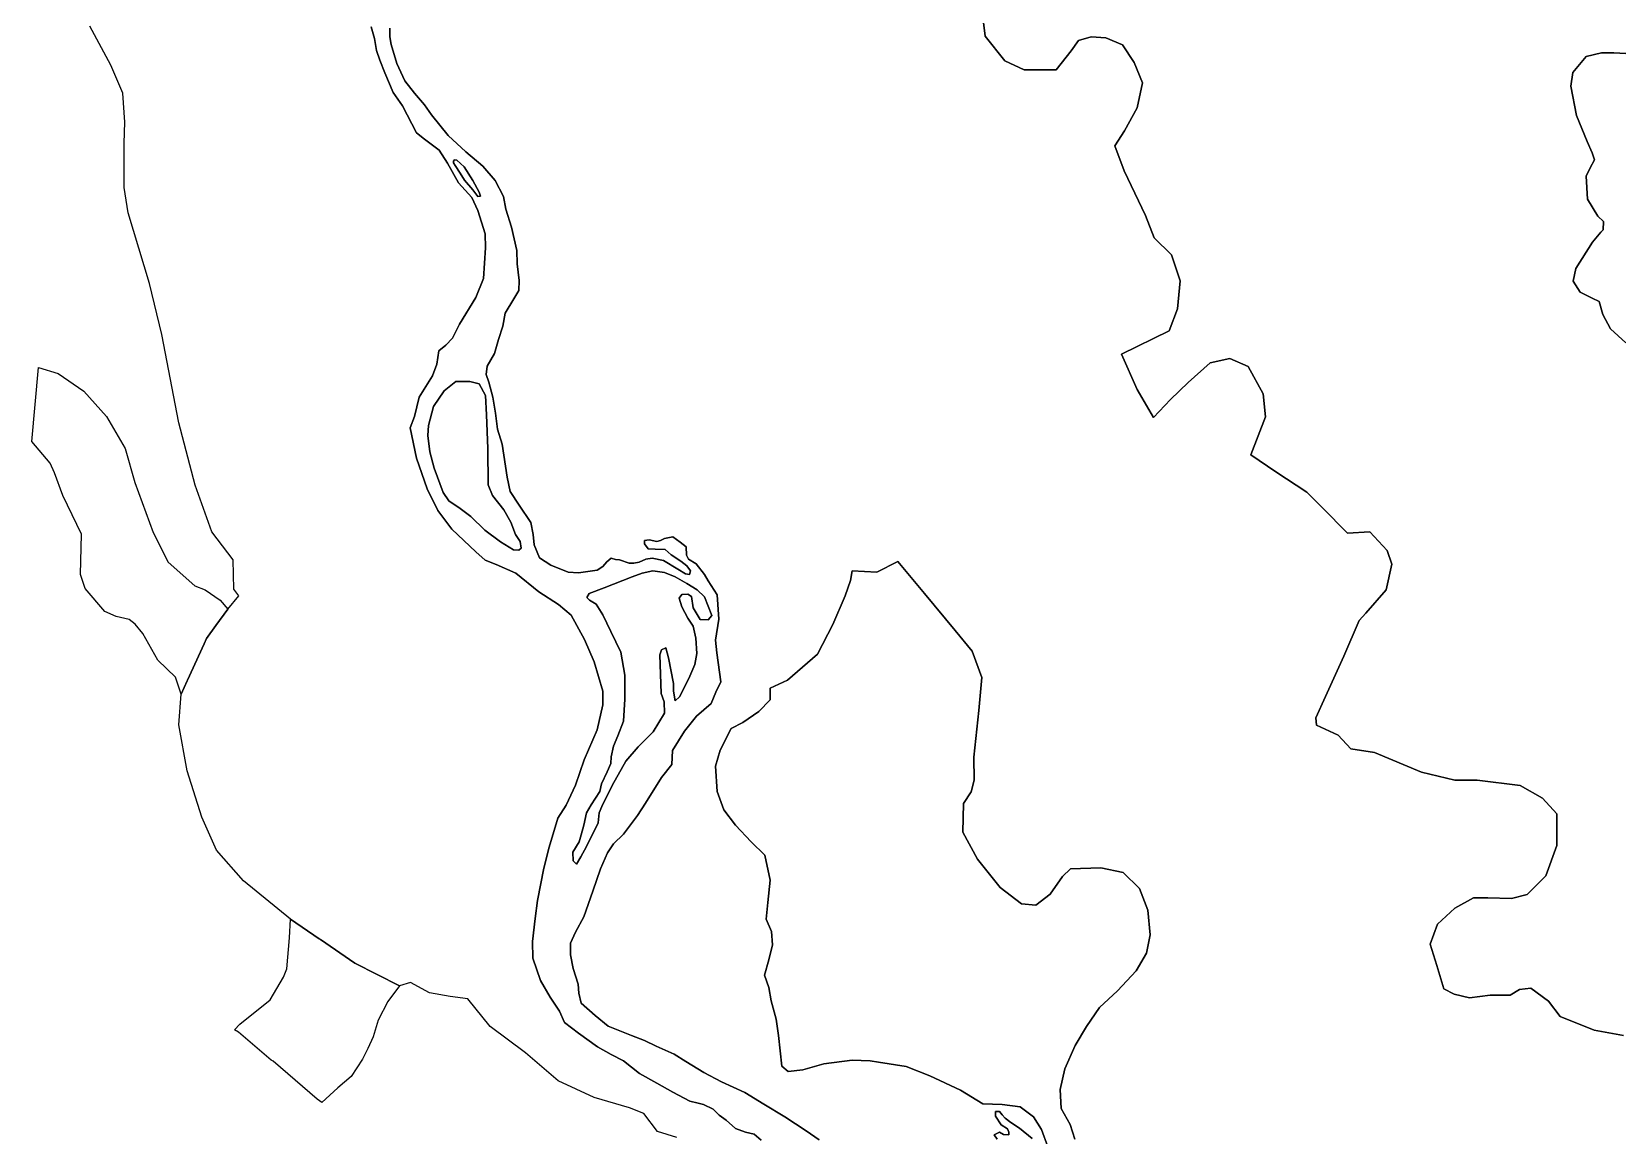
# Model space of a CAD drawing. Header units: inches. Extents: x 288635 to 1232953, y 676945 to 1655780.
# Drawn here: x 342497 to 368480, y 1275084 to 1293169 of the extents above; entities that cross this region are included whole.
import ezdxf

# ---------------------------------------------------------------- set-up
doc = ezdxf.new("R2010")
doc.units = ezdxf.units.IN
doc.header["$MEASUREMENT"] = 0

msp = doc.modelspace()

# ---------------------------------------------------------------- linework, layer by layer
at = {"color": 1}
for points in [[(368579.2756, 1276721.9252), (368103.0247, 1276806.592), (367542.1069, 1277028.8424), (367351.6065, 1277282.843), (367065.8559, 1277494.51), (366875.3555, 1277473.3433), (366727.1886, 1277378.0931), (366399.1046, 1277378.0931), (366060.4372, 1277335.7597), (365806.4367, 1277399.2598), (365637.1031, 1277483.9267), (365520.6862, 1277864.9274), (365414.8526, 1278214.1781), (365531.2695, 1278542.2621), (365817.0201, 1278806.846), (366123.9374, 1278976.1797), (366356.7712, 1278976.1797), (366748.3553, 1278965.5963), (367002.3558, 1279029.0964), (367309.2731, 1279336.0137), (367489.1901, 1279833.4314), (367489.1901, 1280352.0158), (367256.3563, 1280606.0163), (366885.9389, 1280817.6834), (366184.3683, 1280902.5089), (365819.2426, 1280902.5089), (365271.554, 1281037.4467), (364501.615, 1281354.9473), (364112.6767, 1281418.4475), (363906.3013, 1281640.6979), (363549.113, 1281807.3857), (363541.1755, 1281926.4485), (363699.9258, 1282275.6992), (364001.5515, 1282934.513), (364247.6144, 1283521.8892), (364358.7397, 1283640.9519), (364692.1153, 1284021.9527), (364787.3655, 1284442.641), (364707.9904, 1284664.8915), (364422.2398, 1284974.4546), (364057.1141, 1284950.642), (363644.3632, 1285371.3304), (363390.3627, 1285625.3309), (362882.3617, 1285958.7066), (362477.5484, 1286236.5196), (362715.6739, 1286855.6458), (362675.9863, 1287236.6466), (362429.9233, 1287681.1475), (362128.2977, 1287816.0853), (361810.7971, 1287744.6476), (361445.6713, 1287419.2095), (361159.9208, 1287141.3964), (360882.1077, 1286847.7083), (360612.2322, 1287308.0843), (360358.2317, 1287887.5229), (361136.1082, 1288268.5237), (361271.046, 1288625.7119), (361318.6711, 1289086.0878), (361175.7958, 1289514.7137), (360890.0452, 1289792.5267), (360747.1699, 1290157.6524), (360397.9192, 1290887.9039), (360247.1064, 1291300.6547), (360405.8568, 1291546.7177), (360612.2322, 1291919.781), (360699.5448, 1292332.5318), (360564.6071, 1292665.9075), (360374.1067, 1292951.658), (360096.2936, 1293070.7208), (359858.1682, 1293086.5958), (359651.7928, 1293023.0957), (359532.73, 1292856.4078), (359286.667, 1292546.8447), (358762.791, 1292546.8447), (358445.2903, 1292689.72), (358119.8522, 1293094.5333), (358064.2896, 1293539.0342)], [(358064.2896, 1293539.0342), (358119.8522, 1293094.5333), (358445.2903, 1292689.72), (358762.791, 1292546.8447), (359286.667, 1292546.8447), (359532.73, 1292856.4078), (359651.7928, 1293023.0957), (359858.1682, 1293086.5958), (360096.2936, 1293070.7208), (360374.1067, 1292951.658), (360564.6071, 1292665.9075), (360699.5448, 1292332.5318), (360612.2322, 1291919.781), (360405.8568, 1291546.7177), (360247.1064, 1291300.6547), (360397.9192, 1290887.9039), (360747.1699, 1290157.6524), (360890.0452, 1289792.5267), (361175.7958, 1289514.7137), (361318.6711, 1289086.0878), (361271.046, 1288625.7119), (361136.1082, 1288268.5237), (360358.2317, 1287887.5229), (360612.2322, 1287308.0843), (360882.1077, 1286847.7083), (361159.9208, 1287141.3964), (361445.6713, 1287419.2095), (361810.7971, 1287744.6476), (362128.2977, 1287816.0853), (362429.9233, 1287681.1475), (362675.9863, 1287236.6466), (362715.6739, 1286855.6458), (362477.5484, 1286236.5196), (362882.3617, 1285958.7066), (363390.3627, 1285625.3309), (363644.3632, 1285371.3304), (364057.1141, 1284950.642), (364422.2398, 1284974.4546), (364707.9904, 1284664.8915), (364787.3655, 1284442.641), (364692.1153, 1284021.9527), (364358.7397, 1283640.9519), (364247.6144, 1283521.8892), (364001.5515, 1282934.513), (363699.9258, 1282275.6992), (363541.1755, 1281926.4485), (363549.113, 1281807.3857), (363906.3013, 1281640.6979), (364112.6767, 1281418.4475), (364501.615, 1281354.9473), (365271.554, 1281037.4467), (365819.2426, 1280902.5089), (366184.3683, 1280902.5089), (366885.9389, 1280817.6834), (367256.3563, 1280606.0163), (367489.1901, 1280352.0158), (367489.1901, 1279833.4314), (367309.2731, 1279336.0137), (367002.3558, 1279029.0964), (366748.3553, 1278965.5963), (366356.7712, 1278976.1797), (366123.9374, 1278976.1797), (365817.0201, 1278806.846), (365531.2695, 1278542.2621), (365414.8526, 1278214.1781), (365520.6862, 1277864.9274), (365637.1031, 1277483.9267), (365806.4367, 1277399.2598), (366060.4372, 1277335.7597), (366399.1046, 1277378.0931), (366727.1886, 1277378.0931), (366875.3555, 1277473.3433), (367065.8559, 1277494.51), (367351.6065, 1277282.843), (367542.1069, 1277028.8424), (368103.0247, 1276806.592), (368579.2756, 1276721.9252)], [(353070.7939, 1275045.3591), (352754.1805, 1275147.9904), (352528.9262, 1275443.2932), (352291.859, 1275536.4267), (351716.1246, 1275705.7604), (351123.4567, 1275976.6943), (350590.0556, 1276433.8952), (350011.7261, 1276866.3677), (349641.7871, 1277322.897), (349353.9198, 1277356.7637), (349015.2525, 1277416.0305), (348705.3719, 1277585.7245), (348521.7614, 1277533.9483), (347791.9214, 1277904.5592), (347227.9478, 1278290.4554), (347205.1993, 1278306.021), (346738.5254, 1278625.3403), (345967.2804, 1279255.1802), (345526.9111, 1279758.3432), (345285.509, 1280294.7923), (345044.1069, 1281059.2322), (344909.9947, 1281810.2609), (344944.9778, 1282312.0198), (345045.8719, 1282533.0259), (345050.1501, 1282542.3972), (345323.1356, 1283140.3655), (345362.9373, 1283227.5501), (345515.0341, 1283435.9479), (345710.7916, 1283704.1682), (345892.7468, 1283926.7794), (345808.5469, 1284036.5246), (345796.4826, 1284513.4331), (345446.4437, 1284975.3105), (345178.2192, 1285739.7504), (344909.9947, 1286759.0036), (344628.3589, 1288207.4161), (344427.1312, 1289044.0764), (344077.8805, 1290199.7788), (344014.3804, 1290618.8796), (344014.3804, 1291342.781), (344020.7304, 1291685.6817), (343988.9804, 1292161.9327), (343792.13, 1292619.1336), (343449.2293, 1293260.4849)], [(354449.0721, 1275005.8966), (354334.7719, 1275104.3218), (354191.8966, 1275132.8968), (354029.9712, 1275196.3969), (353877.5709, 1275329.7472), (353760.0957, 1275415.4724), (353661.6705, 1275510.7226), (353506.0952, 1275586.9227), (353420.37, 1275612.3228), (353280.6697, 1275644.0728), (353001.2692, 1275790.1231), (352740.9187, 1275939.3484), (352458.3431, 1276098.0987), (352194.8176, 1276304.4742), (351991.6172, 1276409.2494), (351766.1917, 1276536.2496), (351455.0411, 1276755.3251), (351229.6156, 1276933.1254), (351147.0655, 1277117.2758), (350991.4902, 1277349.0512), (350835.9149, 1277622.1018), (350708.9146, 1277984.0525), (350705.7396, 1278257.1031), (350749.7664, 1278635.3874), (350783.6331, 1278931.7214), (350889.4666, 1279460.8891), (350974.1335, 1279803.7898), (351118.0671, 1280282.1574), (351257.7674, 1280493.8245), (351405.9343, 1280824.0251), (351549.868, 1281234.6593), (351765.7684, 1281729.9603), (351854.6686, 1282140.5944), (351854.6686, 1282364.9616), (351714.9683, 1282843.3292), (351558.3346, 1283207.3966), (351338.2009, 1283609.564), (351130.7671, 1283783.1311), (350809.0331, 1283990.5648), (350428.0324, 1284295.3654), (350106.2984, 1284439.299), (349928.498, 1284511.2658), (349776.0977, 1284646.7328), (349382.3969, 1285015.0335), (349153.7965, 1285324.0675), (348975.9961, 1285675.4348), (348802.4291, 1286179.2025), (348700.8289, 1286678.7368), (348768.5624, 1286865.0039), (348848.9959, 1287178.2712), (349064.8963, 1287529.6386), (349136.8631, 1287720.1389), (349170.7299, 1287940.2727), (349285.0301, 1288033.4062), (349395.097, 1288147.7065), (349509.9264, 1288374.0844), (349774.0869, 1288810.9653), (349901.0872, 1289125.9259), (349931.5672, 1289628.8469), (349926.4872, 1289857.4474), (349809.647, 1290238.4481), (349708.0468, 1290451.8086), (349489.6063, 1290690.569), (349311.806, 1291015.6897), (349174.6457, 1291229.0501), (348935.8852, 1291406.8505), (348803.805, 1291513.5307), (348572.347, 1291953.9041), (348418.8884, 1292173.5087), (348283.9506, 1292496.301), (348204.5754, 1292702.6764), (348149.0128, 1292861.4267), (348114.6169, 1293057.2188), (348061.7001, 1293250.365)], [(348061.7001, 1293250.365), (348114.6169, 1293057.2188), (348149.0128, 1292861.4267), (348204.5754, 1292702.6764), (348283.9506, 1292496.301), (348418.8884, 1292173.5087), (348572.347, 1291953.9041), (348803.805, 1291513.5307), (348935.8852, 1291406.8505), (349174.6457, 1291229.0501), (349311.806, 1291015.6897), (349489.6063, 1290690.569), (349708.0468, 1290451.8086), (349809.647, 1290238.4481), (349926.4872, 1289857.4474), (349931.5672, 1289628.8469), (349901.0872, 1289125.9259), (349774.0869, 1288810.9653), (349509.9264, 1288374.0844), (349395.097, 1288147.7065), (349285.0301, 1288033.4062), (349170.7299, 1287940.2727), (349136.8631, 1287720.1389), (349064.8963, 1287529.6386), (348848.9959, 1287178.2712), (348768.5624, 1286865.0039), (348700.8289, 1286678.7368), (348802.4291, 1286179.2025), (348975.9961, 1285675.4348), (349153.7965, 1285324.0675), (349382.3969, 1285015.0335), (349776.0977, 1284646.7328), (349928.498, 1284511.2658), (350106.2984, 1284439.299), (350428.0324, 1284295.3654), (350809.0331, 1283990.5648), (351130.7671, 1283783.1311), (351338.2009, 1283609.564), (351558.3346, 1283207.3966), (351714.9683, 1282843.3292), (351854.6686, 1282364.9616), (351854.6686, 1282140.5944), (351765.7684, 1281729.9603), (351549.868, 1281234.6593), (351405.9343, 1280824.0251), (351257.7674, 1280493.8245), (351118.0671, 1280282.1574), (350974.1335, 1279803.7898), (350889.4666, 1279460.8891), (350783.6331, 1278931.7214), (350749.7664, 1278635.3874), (350705.7396, 1278257.1031), (350708.9146, 1277984.0525), (350835.9149, 1277622.1018), (350991.4902, 1277349.0512), (351147.0655, 1277117.2758), (351229.6156, 1276933.1254), (351455.0411, 1276755.3251), (351766.1917, 1276536.2496), (351991.6172, 1276409.2494), (352194.8176, 1276304.4742), (352458.3431, 1276098.0987), (352740.9187, 1275939.3484), (353001.2692, 1275790.1231), (353280.6697, 1275644.0728), (353420.37, 1275612.3228), (353506.0952, 1275586.9227), (353661.6705, 1275510.7226), (353760.0957, 1275415.4724), (353877.5709, 1275329.7472), (354029.9712, 1275196.3969), (354191.8966, 1275132.8968), (354334.7719, 1275104.3218), (354449.0721, 1275005.8966)], [(348363.3257, 1293226.5524), (348363.3257, 1293086.323), (348387.1383, 1292959.3227), (348479.7426, 1292647.1138), (348612.0346, 1292364.0091), (348768.1391, 1292162.9253), (348931.546, 1291970.4141), (349045.8463, 1291808.4888), (349318.8968, 1291468.7631), (349610.9974, 1291198.8876), (349887.223, 1290967.1121), (350090.4234, 1290728.9866), (350226.9486, 1290466.5194), (350269.2821, 1290262.7899), (350359.2406, 1289963.8101), (350449.1991, 1289582.8093), (350451.8449, 1289365.8506), (350483.595, 1289093.3292), (350480.2083, 1288927.8055), (350398.9281, 1288790.6452), (350256.6879, 1288556.9648), (350216.0478, 1288343.6043), (350144.9276, 1288125.1639), (350080.8983, 1287897.9393), (349962.3648, 1287690.5055), (349945.4314, 1287550.8053), (349987.7648, 1287428.0383), (350055.4983, 1287182.5045), (350097.8317, 1286920.0373), (350131.6984, 1286653.3368), (350207.8986, 1286407.803), (350288.3321, 1285870.1686), (350334.8989, 1285633.1014), (350483.0658, 1285408.7343), (350677.7995, 1285125.1004), (350715.8996, 1284930.3667), (350732.833, 1284761.033), (350817.4998, 1284549.3659), (351004.8252, 1284425.7171), (351290.5758, 1284314.5918), (351459.9094, 1284304.0085), (351761.535, 1284346.3419), (351856.7852, 1284404.5504), (351920.2854, 1284483.9255), (351994.3688, 1284539.4881), (352063.1606, 1284520.9673), (352131.9524, 1284513.0297), (352285.4111, 1284460.113), (352364.7862, 1284460.113), (352449.4531, 1284478.6338), (352560.5783, 1284526.2589), (352663.766, 1284539.4881), (352851.6206, 1284502.4464), (353084.4544, 1284359.5711), (353208.8088, 1284282.8418), (353277.6006, 1284274.9043), (353293.4756, 1284335.7586), (353232.6213, 1284417.7795), (353134.7253, 1284491.863), (352978.6208, 1284597.6966), (352875.4331, 1284682.3634), (352711.3911, 1284690.3009), (352597.62, 1284695.5926), (352539.4116, 1284777.6136), (352536.7658, 1284830.5304), (352616.1409, 1284843.7596), (352740.4953, 1284817.3012), (352801.3496, 1284830.5304), (352864.8497, 1284864.9263), (353005.0792, 1284888.7388), (353121.4961, 1284804.072), (353219.3921, 1284729.9885), (353224.6838, 1284592.4049), (353259.0797, 1284526.2589), (353383.4341, 1284449.5296), (353522.6052, 1284274.1987), (353581.872, 1284168.3652), (353730.039, 1283939.7647), (353755.439, 1283541.8306), (353704.6389, 1283198.9299), (353721.5723, 1282991.4961), (353789.3058, 1282517.3619), (353708.8723, 1282348.0282), (353632.6721, 1282157.5278), (353391.3716, 1281954.3274), (353196.6379, 1281704.5602), (352997.6708, 1281391.2929), (352984.9708, 1281162.6925), (352819.8705, 1280946.7921), (352557.4033, 1280527.6912), (352421.9364, 1280324.4908), (352193.3359, 1280019.6902), (352032.4689, 1279858.8232), (351935.1021, 1279710.6562), (351816.5685, 1279452.4224), (351693.8016, 1279084.1217), (351545.6346, 1278665.0208), (351405.9343, 1278415.2537), (351328.0408, 1278231.703), (351328.0408, 1278041.2026), (351369.3159, 1277818.9522), (351451.8661, 1277558.6017), (351461.3911, 1277415.7264), (351499.4912, 1277247.451), (351728.0916, 1277047.4256), (351940.8171, 1276869.6253), (352324.9928, 1276717.225), (352537.7183, 1276634.6748), (352731.3936, 1276545.7746), (353026.6692, 1276412.4244), (353213.9946, 1276294.9491), (353509.2702, 1276113.9738), (353798.1958, 1275958.3985), (354185.5466, 1275783.7731), (354496.6972, 1275593.2727), (354839.5979, 1275386.8973), (355188.8486, 1275155.1219), (355403.4261, 1275008.6059)], [(355403.4261, 1275008.6059), (355188.8486, 1275155.1219), (354839.5979, 1275386.8973), (354496.6972, 1275593.2727), (354185.5466, 1275783.7731), (353798.1958, 1275958.3985), (353509.2702, 1276113.9738), (353213.9946, 1276294.9491), (353026.6692, 1276412.4244), (352731.3936, 1276545.7746), (352537.7183, 1276634.6748), (352324.9928, 1276717.225), (351940.8171, 1276869.6253), (351728.0916, 1277047.4256), (351499.4912, 1277247.451), (351461.3911, 1277415.7264), (351451.8661, 1277558.6017), (351369.3159, 1277818.9522), (351328.0408, 1278041.2026), (351328.0408, 1278231.703), (351405.9343, 1278415.2537), (351545.6346, 1278665.0208), (351693.8016, 1279084.1217), (351816.5685, 1279452.4224), (351935.1021, 1279710.6562), (352032.4689, 1279858.8232), (352193.3359, 1280019.6902), (352421.9364, 1280324.4908), (352557.4033, 1280527.6912), (352819.8705, 1280946.7921), (352984.9708, 1281162.6925), (352997.6708, 1281391.2929), (353196.6379, 1281704.5602), (353391.3716, 1281954.3274), (353632.6721, 1282157.5278), (353708.8723, 1282348.0282), (353789.3058, 1282517.3619), (353721.5723, 1282991.4961), (353704.6389, 1283198.9299), (353755.439, 1283541.8306), (353730.039, 1283939.7647), (353581.872, 1284168.3652), (353522.6052, 1284274.1987), (353383.4341, 1284449.5296), (353259.0797, 1284526.2589), (353224.6838, 1284592.4049), (353219.3921, 1284729.9885), (353121.4961, 1284804.072), (353005.0792, 1284888.7388), (352864.8497, 1284864.9263), (352801.3496, 1284830.5304), (352740.4953, 1284817.3012), (352616.1409, 1284843.7596), (352536.7658, 1284830.5304), (352539.4116, 1284777.6136), (352597.62, 1284695.5926), (352711.3911, 1284690.3009), (352875.4331, 1284682.3634), (352978.6208, 1284597.6966), (353134.7253, 1284491.863), (353232.6213, 1284417.7795), (353293.4756, 1284335.7586), (353277.6006, 1284274.9043), (353208.8088, 1284282.8418), (353084.4544, 1284359.5711), (352851.6206, 1284502.4464), (352663.766, 1284539.4881), (352560.5783, 1284526.2589), (352449.4531, 1284478.6338), (352364.7862, 1284460.113), (352285.4111, 1284460.113), (352131.9524, 1284513.0297), (352063.1606, 1284520.9673), (351994.3688, 1284539.4881), (351920.2854, 1284483.9255), (351856.7852, 1284404.5504), (351761.535, 1284346.3419), (351459.9094, 1284304.0085), (351290.5758, 1284314.5918), (351004.8252, 1284425.7171), (350817.4998, 1284549.3659), (350732.833, 1284761.033), (350715.8996, 1284930.3667), (350677.7995, 1285125.1004), (350483.0658, 1285408.7343), (350334.8989, 1285633.1014), (350288.3321, 1285870.1686), (350207.8986, 1286407.803), (350131.6984, 1286653.3368), (350097.8317, 1286920.0373), (350055.4983, 1287182.5045), (349987.7648, 1287428.0383), (349945.4314, 1287550.8053), (349962.3648, 1287690.5055), (350080.8983, 1287897.9393), (350144.9276, 1288125.1639), (350216.0478, 1288343.6043), (350256.6879, 1288556.9648), (350398.9281, 1288790.6452), (350480.2083, 1288927.8055), (350483.595, 1289093.3292), (350451.8449, 1289365.8506), (350449.1991, 1289582.8093), (350359.2406, 1289963.8101), (350269.2821, 1290262.7899), (350226.9486, 1290466.5194), (350090.4234, 1290728.9866), (349887.223, 1290967.1121), (349610.9974, 1291198.8876), (349318.8968, 1291468.7631), (349045.8463, 1291808.4888), (348931.546, 1291970.4141), (348768.1391, 1292162.9253), (348612.0346, 1292364.0091), (348479.7426, 1292647.1138), (348387.1383, 1292959.3227), (348363.3257, 1293086.323), (348363.3257, 1293226.5524)], [(368622.1382, 1292814.1803), (368425.2878, 1292820.5303), (368222.0874, 1292820.5303), (367968.0869, 1292763.3802), (367752.1865, 1292503.0296), (367720.4364, 1292274.4292), (367809.3366, 1291798.1782), (367987.1369, 1291372.7274), (368069.6871, 1291182.227), (368107.7872, 1291067.9268), (368037.937, 1290940.9265), (367968.0869, 1290801.2262), (367993.4869, 1290426.5755), (368158.5873, 1290147.1749), (368253.8375, 1290058.2748), (368248.241, 1289921.1071), (368209.3874, 1289886.8244), (368073.6895, 1289719.8643), (367801.2998, 1289288.5922), (367758.5365, 1289080.3728), (367872.8367, 1288902.5724), (368069.6871, 1288800.9722), (368183.9873, 1288750.1721), (368241.1374, 1288534.2717), (368368.1377, 1288299.3212), (368619.8204, 1288071.8717)], [(368619.8204, 1288071.8717), (368368.1377, 1288299.3212), (368241.1374, 1288534.2717), (368183.9873, 1288750.1721), (368069.6871, 1288800.9722), (367872.8367, 1288902.5724), (367758.5365, 1289080.3728), (367801.2998, 1289288.5922), (368073.6895, 1289719.8643), (368209.3874, 1289886.8244), (368248.241, 1289921.1071), (368253.8375, 1290058.2748), (368158.5873, 1290147.1749), (367993.4869, 1290426.5755), (367968.0869, 1290801.2262), (368037.937, 1290940.9265), (368107.7872, 1291067.9268), (368069.6871, 1291182.227), (367987.1369, 1291372.7274), (367809.3366, 1291798.1782), (367720.4364, 1292274.4292), (367752.1865, 1292503.0296), (367968.0869, 1292763.3802), (368222.0874, 1292820.5303), (368425.2878, 1292820.5303), (368622.1382, 1292814.1803)], [(359147.0197, 1274897.2528), (359045.4195, 1275176.6533), (358912.0692, 1275386.2038), (358696.1688, 1275551.3041), (358402.4322, 1275586.9021), (358084.7998, 1275598.2461), (357718.2668, 1275824.3546), (357216.6158, 1276059.3051), (356829.265, 1276211.7054), (356373.4772, 1276282.5693), (356238.0146, 1276303.6304), (355940.7815, 1276312.9189), (355475.677, 1276256.1988), (355135.3566, 1276154.1027), (354890.6437, 1276126.9124), (354790.9109, 1276218.0554), (354733.7608, 1276719.7064), (354695.6608, 1276986.407), (354613.1106, 1277284.8576), (354575.0105, 1277507.108), (354505.1604, 1277710.3084), (354575.0105, 1277957.9589), (354638.5106, 1278205.6094), (354619.4606, 1278421.5098), (354530.5604, 1278624.7102), (354562.3105, 1278897.7608), (354600.4106, 1279266.0615), (354511.5104, 1279672.4623), (354289.2599, 1279894.7128), (354028.9094, 1280167.7633), (353838.409, 1280415.4138), (353730.4588, 1280720.2144), (353705.0588, 1281132.9653), (353781.2589, 1281393.3158), (353959.0593, 1281748.9165), (354149.5597, 1281850.5167), (354409.9102, 1282028.317), (354600.4106, 1282218.8174), (354600.4106, 1282409.3178), (354879.8111, 1282542.6681), (355375.1121, 1282968.1189), (355622.7626, 1283457.0699), (355825.963, 1283926.9708), (355911.9938, 1284174.2439), (355940.2632, 1284333.3717), (356346.6641, 1284314.3216), (356689.5647, 1284485.772), (356689.5647, 1284485.772), (357127.7156, 1283965.0709), (357629.3666, 1283355.4697), (357908.7672, 1283018.919), (358067.5175, 1282587.1182), (358016.7174, 1282047.3671), (357934.1672, 1281279.0155), (357940.5172, 1280904.3648), (357889.7171, 1280713.8644), (357769.0669, 1280523.364), (357756.3669, 1280053.4631), (357997.6674, 1279608.9622), (358365.9681, 1279145.4113), (358715.2188, 1278874.5287), (358950.1693, 1278853.3107), (359186.0611, 1279036.2472), (359388.3201, 1279323.2116), (359521.6704, 1279450.2119), (360016.9714, 1279469.2619), (360385.2721, 1279393.0618), (360651.9727, 1279126.3612), (360785.3229, 1278770.7605), (360823.423, 1278370.7097), (360766.2729, 1278065.9091), (360594.8226, 1277780.1585), (360290.0219, 1277449.9579), (359996.863, 1277180.0823), (359780.9626, 1276868.9317), (359596.8122, 1276557.7811), (359425.3619, 1276170.4303), (359349.1617, 1275833.8797), (359368.2118, 1275522.729), (359514.2621, 1275262.3785), (359590.4622, 1275021.078)], [(359590.4622, 1275021.078), (359514.2621, 1275262.3785), (359368.2118, 1275522.729), (359349.1617, 1275833.8797), (359425.3619, 1276170.4303), (359596.8122, 1276557.7811), (359780.9626, 1276868.9317), (359996.863, 1277180.0823), (360290.0219, 1277449.9579), (360594.8226, 1277780.1585), (360766.2729, 1278065.9091), (360823.423, 1278370.7097), (360785.3229, 1278770.7605), (360651.9727, 1279126.3612), (360385.2721, 1279393.0618), (360016.9714, 1279469.2619), (359521.6704, 1279450.2119), (359388.3201, 1279323.2116), (359186.0611, 1279036.2472), (358950.1693, 1278853.3107), (358715.2188, 1278874.5287), (358365.9681, 1279145.4113), (357997.6674, 1279608.9622), (357756.3669, 1280053.4631), (357769.0669, 1280523.364), (357889.7171, 1280713.8644), (357940.5172, 1280904.3648), (357934.1672, 1281279.0155), (358016.7174, 1282047.3671), (358067.5175, 1282587.1182), (357908.7672, 1283018.919), (357629.3666, 1283355.4697), (357127.7156, 1283965.0709), (356689.5647, 1284485.772), (356346.6641, 1284314.3216), (355940.2632, 1284333.3717), (355911.9938, 1284174.2439), (355825.963, 1283926.9708), (355622.7626, 1283457.0699), (355375.1121, 1282968.1189), (354879.8111, 1282542.6681), (354600.4106, 1282409.3178), (354600.4106, 1282218.8174), (354409.9102, 1282028.317), (354149.5597, 1281850.5167), (353959.0593, 1281748.9165), (353781.2589, 1281393.3158), (353705.0588, 1281132.9653), (353730.4588, 1280720.2144), (353838.409, 1280415.4138), (354028.9094, 1280167.7633), (354289.2599, 1279894.7128), (354511.5104, 1279672.4623), (354600.4106, 1279266.0615), (354562.3105, 1278897.7608), (354530.5604, 1278624.7102), (354619.4606, 1278421.5098), (354638.5106, 1278205.6094), (354575.0105, 1277957.9589), (354505.1604, 1277710.3084), (354575.0105, 1277507.108), (354613.1106, 1277284.8576), (354695.6608, 1276986.407), (354733.7608, 1276719.7064), (354790.9109, 1276218.0554), (354890.6437, 1276126.9124), (355135.3566, 1276154.1027), (355475.677, 1276256.1988), (355940.7815, 1276312.9189), (356238.0146, 1276303.6304), (356373.4772, 1276282.5693), (356829.265, 1276211.7054), (357216.6158, 1276059.3051), (357718.2668, 1275824.3546), (358084.7998, 1275598.2461), (358402.4322, 1275586.9021), (358696.1688, 1275551.3041), (358912.0692, 1275386.2038), (359045.4195, 1275176.6533), (359147.0197, 1274897.2528)], [(358318.3359, 1275018.2579), (358267.5358, 1275091.2831), (358356.436, 1275135.7332), (358419.9361, 1275097.6331), (358508.8363, 1275091.2831), (358508.8363, 1275135.7332), (358486.6112, 1275189.7083), (358381.836, 1275256.3834), (358289.7608, 1275396.0837), (358292.9359, 1275472.2838), (358356.436, 1275475.4588), (358397.7111, 1275421.4837), (358451.6862, 1275364.3336), (358540.5863, 1275291.3085), (358683.4616, 1275202.4083), (358893.0121, 1275030.9579)], [(358893.0121, 1275030.9579), (358683.4616, 1275202.4083), (358540.5863, 1275291.3085), (358451.6862, 1275364.3336), (358397.7111, 1275421.4837), (358356.436, 1275475.4588), (358292.9359, 1275472.2838), (358289.7608, 1275396.0837), (358381.836, 1275256.3834), (358486.6112, 1275189.7083), (358508.8363, 1275135.7332), (358508.8363, 1275091.2831), (358419.9361, 1275097.6331), (358356.436, 1275135.7332), (358267.5358, 1275091.2831), (358318.3359, 1275018.2579)]]:
    msp.add_lwpolyline(points, dxfattribs=at)
for points in [[(349727.2774, 1290579.7141), (349808.5575, 1290471.3406), (349850.8909, 1290473.0339), (349832.2642, 1290539.074), (349727.2774, 1290728.7277), (349581.6504, 1290955.6349), (349461.4401, 1291062.3251), (349424.1701, 1291070.7818), (349410.6234, 1291045.3817), (349410.6234, 1291021.675), (349434.3301, 1290975.9549), (349518.7004, 1290852.6389), (349591.8104, 1290738.8878), (349727.2774, 1290579.7141)], [(349850.8909, 1290473.0339), (349808.5575, 1290471.3406), (349727.2774, 1290579.7141), (349591.8104, 1290738.8878), (349518.7004, 1290852.6389), (349434.3301, 1290975.9549), (349410.6234, 1291021.675), (349410.6234, 1291045.3817), (349424.1701, 1291070.7818), (349461.4401, 1291062.3251), (349581.6504, 1290955.6349), (349727.2774, 1290728.7277), (349832.2642, 1290539.074), (349850.8909, 1290473.0339)], [(345045.8719, 1282533.0259), (344944.9778, 1282312.0198), (344855.5128, 1282592.8001), (344564.7634, 1282868.5846), (344315.8429, 1283305.4654), (344193.9227, 1283462.9458), (344092.3225, 1283539.1459), (343878.962, 1283584.866), (343696.0817, 1283666.1462), (343370.961, 1284042.0669), (343294.7609, 1284275.7474), (343315.0809, 1284936.1487), (343005.2003, 1285571.15), (342873.12, 1285941.9907), (342796.9199, 1286099.471), (342497.1993, 1286455.0717), (342608.9595, 1287664.1142), (342929.0001, 1287567.594), (343350.641, 1287278.0334), (343721.4817, 1286861.4726), (344026.2823, 1286338.2315), (344188.8427, 1285784.5104), (344488.5633, 1284961.5488), (344732.4038, 1284478.9478), (345170.3114, 1284085.7227), (345342.005, 1284021.7469), (345585.8455, 1283854.1065), (345710.7916, 1283704.1682), (345515.0341, 1283435.9479), (345362.9373, 1283227.5501), (345323.1356, 1283140.3655), (345050.1501, 1282542.3972), (345045.8719, 1282533.0259)], [(350393.7279, 1284680.4906), (350481.0406, 1284672.5531), (350518.0824, 1284704.3031), (350502.2073, 1284812.7825), (350424.843, 1284929.4111), (350348.6429, 1285132.6115), (350231.8026, 1285335.8119), (350048.9223, 1285569.4924), (349977.8021, 1285742.2127), (349972.7221, 1286341.6539), (349952.4021, 1286890.295), (349932.082, 1287210.3356), (349830.4818, 1287398.296), (349678.0815, 1287438.9361), (349449.4811, 1287438.9361), (349256.4407, 1287281.4558), (349078.6403, 1287027.4553), (348997.3601, 1286717.5746), (348987.2001, 1286549.9343), (349022.7602, 1286285.7738), (349093.8803, 1286016.5332), (349241.2006, 1285620.2925), (349332.6408, 1285483.1322), (349520.6012, 1285356.1319), (349693.3215, 1285224.0517), (349921.922, 1285000.5312), (350181.0025, 1284807.4908), (350323.2428, 1284721.1307), (350393.7279, 1284680.4906)], [(350518.0824, 1284704.3031), (350481.0406, 1284672.5531), (350393.7279, 1284680.4906), (350323.2428, 1284721.1307), (350181.0025, 1284807.4908), (349921.922, 1285000.5312), (349693.3215, 1285224.0517), (349520.6012, 1285356.1319), (349332.6408, 1285483.1322), (349241.2006, 1285620.2925), (349093.8803, 1286016.5332), (349022.7602, 1286285.7738), (348987.2001, 1286549.9343), (348997.3601, 1286717.5746), (349078.6403, 1287027.4553), (349256.4407, 1287281.4558), (349449.4811, 1287438.9361), (349678.0815, 1287438.9361), (349830.4818, 1287398.296), (349932.082, 1287210.3356), (349952.4021, 1286890.295), (349972.7221, 1286341.6539), (349977.8021, 1285742.2127), (350048.9223, 1285569.4924), (350231.8026, 1285335.8119), (350348.6429, 1285132.6115), (350424.843, 1284929.4111), (350502.2073, 1284812.7825), (350518.0824, 1284704.3031)], [(351370.8538, 1279580.372), (351426.7339, 1279524.4919), (351497.854, 1279646.4122), (351589.2942, 1279814.0525), (351777.2546, 1280205.2133), (351797.5746, 1280367.7736), (351838.2147, 1280474.4538), (352010.9351, 1280814.8145), (352234.4555, 1281216.1353), (352437.6559, 1281449.8158), (352681.4964, 1281693.6563), (352864.3768, 1282003.5369), (352859.2968, 1282186.4173), (352813.5767, 1282323.5775), (352788.1766, 1282958.5788), (352818.6567, 1283039.859), (352889.7768, 1283070.339), (352930.4169, 1282907.7787), (353011.6971, 1282486.1379), (353011.6971, 1282364.2176), (353042.1771, 1282201.6573), (353113.2973, 1282267.6974), (353265.6976, 1282572.498), (353362.2178, 1282801.0985), (353397.7778, 1282978.8988), (353382.5378, 1283232.8993), (353336.8177, 1283425.9397), (353250.4575, 1283558.02), (353148.8573, 1283745.9804), (353108.2173, 1283888.2207), (353148.8573, 1283944.1008), (353250.4575, 1283954.2608), (353311.4177, 1283913.6207), (353336.8177, 1283725.6603), (353453.6579, 1283537.7), (353580.6582, 1283532.6199), (353641.6183, 1283603.7401), (353519.6981, 1283908.5407), (353402.8578, 1284025.3809), (353235.2175, 1284126.9811), (353042.1771, 1284233.6613), (352864.3768, 1284304.7815), (352676.4164, 1284335.2616), (352498.616, 1284294.6215), (352336.0557, 1284233.6613), (351878.8548, 1284055.861), (351629.9343, 1283964.4208), (351594.3742, 1283898.3807), (351640.0943, 1283852.6606), (351746.7745, 1283786.6205), (351858.5348, 1283613.9001), (351985.535, 1283339.5796), (352153.1753, 1282999.2189), (352214.1355, 1282623.2981), (352219.2155, 1282232.1373), (352193.8154, 1281871.4566), (352102.3752, 1281632.6961), (352031.2551, 1281459.9758), (351990.615, 1281287.2555), (351985.535, 1281175.4952), (351924.5749, 1281038.335), (351833.1347, 1280845.2946), (351807.7347, 1280718.2943), (351665.4944, 1280499.8539), (351589.2942, 1280367.7736), (351543.5741, 1280164.5732), (351502.934, 1280007.0929), (351467.374, 1279895.3327), (351365.7738, 1279722.6123), (351370.8538, 1279580.372)], [(353402.8578, 1284025.3809), (353519.6981, 1283908.5407), (353641.6183, 1283603.7401), (353580.6582, 1283532.6199), (353453.6579, 1283537.7), (353336.8177, 1283725.6603), (353311.4177, 1283913.6207), (353250.4575, 1283954.2608), (353148.8573, 1283944.1008), (353108.2173, 1283888.2207), (353148.8573, 1283745.9804), (353250.4575, 1283558.02), (353336.8177, 1283425.9397), (353382.5378, 1283232.8993), (353397.7778, 1282978.8988), (353362.2178, 1282801.0985), (353265.6976, 1282572.498), (353113.2973, 1282267.6974), (353042.1771, 1282201.6573), (353011.6971, 1282364.2176), (353011.6971, 1282486.1379), (352930.4169, 1282907.7787), (352889.7768, 1283070.339), (352818.6567, 1283039.859), (352788.1766, 1282958.5788), (352813.5767, 1282323.5775), (352859.2968, 1282186.4173), (352864.3768, 1282003.5369), (352681.4964, 1281693.6563), (352437.6559, 1281449.8158), (352234.4555, 1281216.1353), (352010.9351, 1280814.8145), (351838.2147, 1280474.4538), (351797.5746, 1280367.7736), (351777.2546, 1280205.2133), (351589.2942, 1279814.0525), (351497.854, 1279646.4122), (351426.7339, 1279524.4919), (351370.8538, 1279580.372), (351365.7738, 1279722.6123), (351467.374, 1279895.3327), (351502.934, 1280007.0929), (351543.5741, 1280164.5732), (351589.2942, 1280367.7736), (351665.4944, 1280499.8539), (351807.7347, 1280718.2943), (351833.1347, 1280845.2946), (351924.5749, 1281038.335), (351985.535, 1281175.4952), (351990.615, 1281287.2555), (352031.2551, 1281459.9758), (352102.3752, 1281632.6961), (352193.8154, 1281871.4566), (352219.2155, 1282232.1373), (352214.1355, 1282623.2981), (352153.1753, 1282999.2189), (351985.535, 1283339.5796), (351858.5348, 1283613.9001), (351746.7745, 1283786.6205), (351640.0943, 1283852.6606), (351594.3742, 1283898.3807), (351629.9343, 1283964.4208), (351878.8548, 1284055.861), (352336.0557, 1284233.6613), (352498.616, 1284294.6215), (352676.4164, 1284335.2616), (352864.3768, 1284304.7815), (353042.1771, 1284233.6613), (353235.2175, 1284126.9811), (353402.8578, 1284025.3809)], [(347516.1663, 1275860.8963), (347249.4658, 1275623.8292), (347172.92, 1275674.8853), (346452.6184, 1276298.6539), (346419.1917, 1276313.6383), (345886.4495, 1276773.8662), (345822.8296, 1276813.3982), (345907.4964, 1276906.5318), (346402.7974, 1277304.4659), (346621.8825, 1277673.1821), (346676.9962, 1277812.2774), (346722.062, 1278321.879), (346738.5254, 1278625.3403), (347205.1993, 1278306.021), (347227.9478, 1278290.4554), (347791.9214, 1277904.5592), (348521.7614, 1277533.9483), (348330.7318, 1277276.2436), (348172.3343, 1276970.0319), (348091.9008, 1276694.8647), (348003.0006, 1276504.3643), (347918.3338, 1276330.7973), (347732.0668, 1276047.1634), (347516.1663, 1275860.8963)]]:
    msp.add_lwpolyline(points, close=True, dxfattribs=at)

doc.saveas('drawing.dxf')
